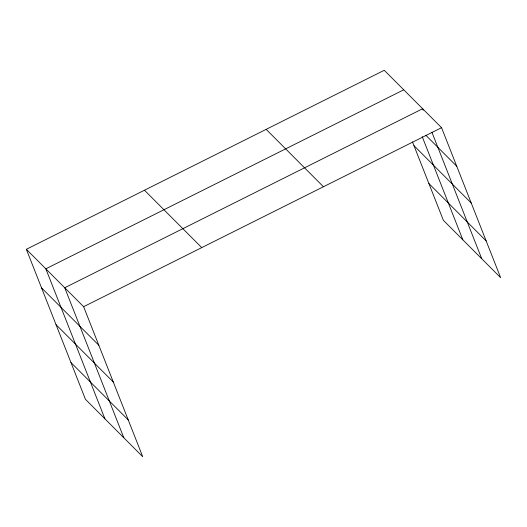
<?xml version="1.0" encoding="UTF-8"?>
<svg xmlns="http://www.w3.org/2000/svg" width="527" height="527" viewBox="0 0 527 527"><rect width="100%" height="100%" fill="white"/><g stroke="black" fill="none" stroke-linecap="round" stroke-linejoin="round"><path stroke-width="0.79" d="M26.35 249.304L83.628 306.694L142.725 456.718L85.446 399.321L26.35 249.304L384.275 70.282L441.554 127.679L500.65 277.696L443.372 220.306L412.476 141.875M403.748 89.794L45.823 268.816L104.919 418.84M83.628 306.694L441.554 127.679M425.816 135.248L456.744 166.242M413.952 145.63L471.237 203.02M428.879 183.521L486.164 240.918M266.161 129.359L323.44 186.756M144.464 190.227L201.749 247.618M41.541 287.867L98.826 345.264M56.027 324.652L113.312 382.042M70.954 362.543L128.239 419.94M423.247 110.248L422.654 108.733L64.729 287.755L123.825 437.779M431.89 132.178L481.75 258.757M422.193 136.618L462.844 239.818"/></g></svg>
